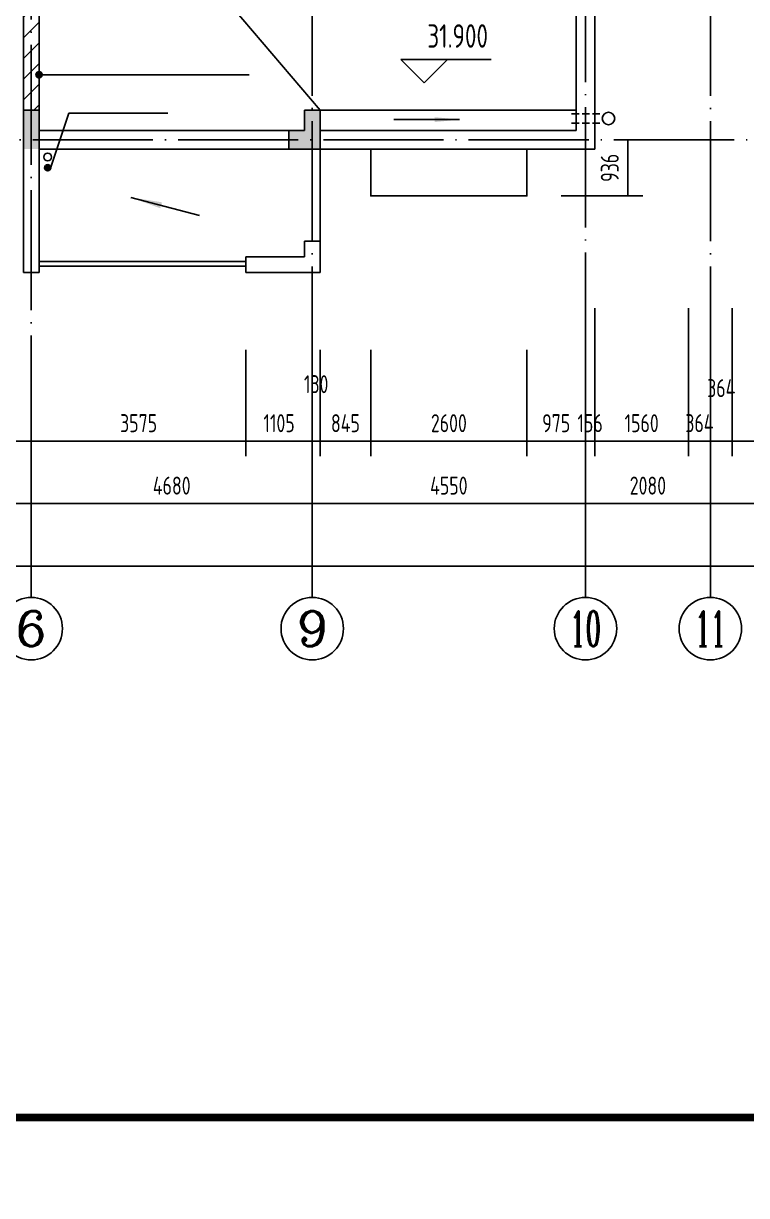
# Model space of a CAD drawing. Extents: x -726032 to 135930, y -151624 to 587044.
# Drawn here: x -603994 to -591951, y 477844 to 497358 of the extents above; entities that cross this region are included whole.
import ezdxf
from ezdxf.enums import TextEntityAlignment as Align

# ---------------------------------------------------------------- set-up
doc = ezdxf.new("R2010")
doc.units = 0
doc.header["$LTSCALE"] = 1000
doc.header["$MEASUREMENT"] = 0
doc.linetypes.add('DASH', pattern=[0.35, 0.25, -0.1])
doc.linetypes.add('DOTE', pattern=[2.42, 2, -0.2, 0.02, -0.2])
doc.layers.get('0').update_dxf_attribs({"linetype": 'CONTINUOUS'})
doc.layers.get('DEFPOINTS').update_dxf_attribs({"color": 1, "linetype": 'CONTINUOUS'})
for name, color, linetype in [('AXIS', 245, 'CONTINUOUS'), ('AXIS_TEXT', 7, 'CONTINUOUS'), ('COLUMN', 170, 'CONTINUOUS'), ('DOTE', 8, 'DOTE'), ('PUB_DIM', 245, 'CONTINUOUS'), ('PUB_TITLE', 1, 'CONTINUOUS'), ('ROOF', 4, 'CONTINUOUS'), ('WALL', 255, 'CONTINUOUS'), ('引线', 213, 'CONTINUOUS'), ('排水', 245, 'CONTINUOUS'), ('雨水管', 20, 'CONTINUOUS')]:
    doc.layers.add(name, color=color, linetype=linetype)
doc.styles.add('COMPLEX', font='COMPLEX')
doc.styles.add('DIM_FONT', font='isocp.shx', dxfattribs={"width": 0.8})
doc.dimstyles.new('AXIS', dxfattribs={"dimtxt": 300, "dimasz": 1, "dimexe": 250, "dimexo": 300, "dimgap": 150, "dimtad": 1, "dimdec": 0, "dimzin": 0, "dimdsep": 46, "dimtxsty": 'DIM_FONT', "dimcen": 0.09, "dimse1": 1, "dimse2": 1, "dimclrt": 142, "dimadec": 0, "dimazin": 0, "dimtfac": 1, "dimtdec": 0, "dimtix": 1, "dimtmove": 2, "dimatfit": 3, "dimfxl": 1, "dimtolj": 1, "dimtzin": 0, "dimarcsym": 0})
doc.dimstyles.new('DIMA', dxfattribs={"dimtxt": 300, "dimasz": 1, "dimexe": 250, "dimexo": 300, "dimgap": 150, "dimtad": 1, "dimdec": 0, "dimzin": 0, "dimdsep": 46, "dimtxsty": 'DIM_FONT', "dimcen": 0.09, "dimse1": 1, "dimclrt": 142, "dimadec": 0, "dimazin": 0, "dimtfac": 1, "dimtdec": 0, "dimtix": 1, "dimtmove": 2, "dimatfit": 3, "dimfxl": 1, "dimtolj": 1, "dimtzin": 0, "dimarcsym": 0})
doc.dimstyles.new('DIMB', dxfattribs={"dimtxt": 300, "dimasz": 1, "dimexe": 250, "dimexo": 300, "dimgap": 150, "dimtad": 1, "dimdec": 0, "dimzin": 0, "dimdsep": 46, "dimtxsty": 'DIM_FONT', "dimcen": 0.09, "dimse2": 1, "dimclrt": 142, "dimadec": 0, "dimazin": 0, "dimtfac": 1, "dimtdec": 0, "dimtix": 1, "dimtmove": 2, "dimatfit": 3, "dimfxl": 1, "dimtolj": 1, "dimtzin": 0, "dimarcsym": 0})
doc.dimstyles.new('DIMN', dxfattribs={"dimtxt": 300, "dimasz": 1, "dimexe": 250, "dimexo": 300, "dimgap": 150, "dimtad": 1, "dimdec": 0, "dimzin": 0, "dimdsep": 46, "dimtxsty": 'DIM_FONT', "dimcen": 0.09, "dimclrt": 142, "dimadec": 0, "dimazin": 0, "dimtfac": 1, "dimtdec": 0, "dimtix": 1, "dimtmove": 2, "dimatfit": 3, "dimfxl": 1, "dimtolj": 1, "dimtzin": 0, "dimarcsym": 0})

# ---------------------------------------------------------------- blocks, each defined once
blk = doc.blocks.new('*D130')
at = {"layer": 'AXIS', "color": 0, "lineweight": -2, "transparency": 16777216}
for p, q in [((-615330, 491580), (-615330, 488073)), ((-546651, 491580), (-546651, 488073)), ((-546652, 488323), (-615329, 488323))]:
    blk.add_line(p, q, dxfattribs=at)
at = {"layer": 'AXIS', "color": 0, "transparency": 16777216}
for points in [[(-615329, 488323), (-615329, 488323), (-615330, 488323)], [(-546652, 488323), (-546652, 488323), (-546651, 488323)]]:
    blk.add_solid(points, dxfattribs=at)
at = {"layer": 'DEFPOINTS', "color": 0, "transparency": 16777216}
for p in [(-615330, 491880), (-546651, 491880), (-615330, 488323)]:
    blk.add_point(p, dxfattribs=at)
at = {"layer": 'AXIS', "color": 142, "transparency": 16777216, "insert": (-580990, 488623), "char_height": 300, "attachment_point": 5, "style": 'DIM_FONT'}
blk.add_mtext('\\A1;68679', dxfattribs=at)
blk = doc.blocks.new('*D3027')
at = {"layer": 'AXIS', "color": 0, "lineweight": -2, "transparency": 16777216}
blk.add_line((-603865, 489363), (-608543, 489363), dxfattribs=at)
at = {"layer": 'AXIS', "color": 0, "transparency": 16777216}
for points in [[(-608543, 489363), (-608543, 489363), (-608544, 489363)], [(-603865, 489363), (-603865, 489363), (-603864, 489363)]]:
    blk.add_solid(points, dxfattribs=at)
at = {"layer": 'DEFPOINTS', "color": 0, "transparency": 16777216}
for p in [(-608544, 491880), (-603864, 491880), (-608544, 489363)]:
    blk.add_point(p, dxfattribs=at)
at = {"layer": 'AXIS', "color": 142, "transparency": 16777216, "insert": (-606204, 489663), "char_height": 300, "attachment_point": 5, "style": 'DIM_FONT'}
blk.add_mtext('\\A1;4680', dxfattribs=at)
blk = doc.blocks.new('*D3507')
at = {"layer": 'DEFPOINTS', "color": 0, "transparency": 16777216}
for p in [(-607439, 492223), (-603864, 492223), (-603864, 490403)]:
    blk.add_point(p, dxfattribs=at)
at = {"layer": 'PUB_DIM', "color": 0, "lineweight": -2, "transparency": 16777216}
for p, q in [((-607439, 491923), (-607439, 490153)), ((-607438, 490403), (-603865, 490403))]:
    blk.add_line(p, q, dxfattribs=at)
at = {"layer": 'PUB_DIM', "color": 0, "transparency": 16777216}
for points in [[(-607438, 490403), (-607438, 490403), (-607439, 490403)], [(-603865, 490403), (-603865, 490403), (-603864, 490403)]]:
    blk.add_solid(points, dxfattribs=at)
at = {"layer": 'PUB_DIM', "color": 142, "transparency": 16777216, "insert": (-605651, 490703), "char_height": 300, "attachment_point": 5, "style": 'DIM_FONT'}
blk.add_mtext('\\A1;3575', dxfattribs=at)
blk = doc.blocks.new('*D284')
at = {"layer": 'DEFPOINTS', "color": 0, "transparency": 16777216}
for p in [(-604997, 495422), (-603864, 495422), (-603864, 493316)]:
    blk.add_point(p, dxfattribs=at)
at = {"layer": 'PUB_DIM', "color": 0, "lineweight": -2, "transparency": 16777216}
for p, q in [((-604164, 495422), (-605247, 495422)), ((-604997, 493317), (-604997, 495421)), ((-604164, 493316), (-605247, 493316))]:
    blk.add_line(p, q, dxfattribs=at)
at = {"layer": 'PUB_DIM', "color": 0, "transparency": 16777216}
for points in [[(-604997, 495421), (-604997, 495421), (-604997, 495422)], [(-604997, 493317), (-604997, 493317), (-604997, 493316)]]:
    blk.add_solid(points, dxfattribs=at)
at = {"layer": 'PUB_DIM', "color": 142, "transparency": 16777216, "insert": (-605297, 494369), "char_height": 300, "attachment_point": 5, "rotation": 90, "style": 'DIM_FONT'}
blk.add_mtext('\\A1;2106', dxfattribs=at)
blk = doc.blocks.new('*D285')
at = {"layer": 'DEFPOINTS', "color": 0, "transparency": 16777216}
for p in [(-604997, 493316), (-603864, 493316), (-603864, 493212)]:
    blk.add_point(p, dxfattribs=at)
at = {"layer": 'PUB_DIM', "color": 0, "lineweight": -2, "transparency": 16777216}
for p, q in [((-604164, 493316), (-605247, 493316)), ((-604164, 493212), (-605247, 493212)), ((-604997, 493317), (-604997, 493318)), ((-604997, 493212), (-604997, 493316)), ((-604997, 493211), (-604997, 493210))]:
    blk.add_line(p, q, dxfattribs=at)
at = {"layer": 'PUB_DIM', "color": 0, "transparency": 16777216}
for points in [[(-604997, 493317), (-604997, 493317), (-604997, 493316)], [(-604997, 493211), (-604997, 493211), (-604997, 493212)]]:
    blk.add_solid(points, dxfattribs=at)
at = {"layer": 'PUB_DIM', "color": 142, "transparency": 16777216, "insert": (-605297, 493264), "char_height": 300, "attachment_point": 5, "rotation": 90, "style": 'DIM_FONT'}
blk.add_mtext('\\A1;104', dxfattribs=at)
blk = doc.blocks.new('*D3050')
at = {"layer": 'AXIS', "color": 0, "lineweight": -2, "transparency": 16777216}
blk.add_line((-590475, 489363), (-592553, 489363), dxfattribs=at)
at = {"layer": 'AXIS', "color": 0, "transparency": 16777216}
for points in [[(-592553, 489363), (-592553, 489363), (-592554, 489363)], [(-590475, 489363), (-590475, 489363), (-590474, 489363)]]:
    blk.add_solid(points, dxfattribs=at)
at = {"layer": 'DEFPOINTS', "color": 0, "transparency": 16777216}
for p in [(-592554, 491880), (-590474, 491880), (-592554, 489363)]:
    blk.add_point(p, dxfattribs=at)
at = {"layer": 'AXIS', "color": 142, "transparency": 16777216, "insert": (-591514, 489663), "char_height": 300, "attachment_point": 5, "style": 'DIM_FONT'}
blk.add_mtext('\\A1;2080', dxfattribs=at)
blk = doc.blocks.new('*D3051')
at = {"layer": 'AXIS', "color": 0, "lineweight": -2, "transparency": 16777216}
blk.add_line((-594635, 489363), (-599183, 489363), dxfattribs=at)
at = {"layer": 'AXIS', "color": 0, "transparency": 16777216}
for points in [[(-599183, 489363), (-599183, 489363), (-599184, 489363)], [(-594635, 489363), (-594635, 489363), (-594634, 489363)]]:
    blk.add_solid(points, dxfattribs=at)
at = {"layer": 'DEFPOINTS', "color": 0, "transparency": 16777216}
for p in [(-599184, 491880), (-594634, 491880), (-599184, 489363)]:
    blk.add_point(p, dxfattribs=at)
at = {"layer": 'AXIS', "color": 142, "transparency": 16777216, "insert": (-596909, 489663), "char_height": 300, "attachment_point": 5, "style": 'DIM_FONT'}
blk.add_mtext('\\A1;4550', dxfattribs=at)
blk = doc.blocks.new('*D3052')
at = {"layer": 'AXIS', "color": 0, "lineweight": -2, "transparency": 16777216}
blk.add_line((-592555, 489363), (-594633, 489363), dxfattribs=at)
at = {"layer": 'AXIS', "color": 0, "transparency": 16777216}
for points in [[(-594633, 489363), (-594633, 489363), (-594634, 489363)], [(-592555, 489363), (-592555, 489363), (-592554, 489363)]]:
    blk.add_solid(points, dxfattribs=at)
at = {"layer": 'DEFPOINTS', "color": 0, "transparency": 16777216}
for p in [(-594634, 491880), (-592554, 491880), (-594634, 489363)]:
    blk.add_point(p, dxfattribs=at)
at = {"layer": 'AXIS', "color": 142, "transparency": 16777216, "insert": (-593594, 489663), "char_height": 300, "attachment_point": 5, "style": 'DIM_FONT'}
blk.add_mtext('\\A1;2080', dxfattribs=at)
blk = doc.blocks.new('*D3053')
at = {"layer": 'AXIS', "color": 0, "lineweight": -2, "transparency": 16777216}
blk.add_line((-599185, 489363), (-603863, 489363), dxfattribs=at)
at = {"layer": 'AXIS', "color": 0, "transparency": 16777216}
for points in [[(-603863, 489363), (-603863, 489363), (-603864, 489363)], [(-599185, 489363), (-599185, 489363), (-599184, 489363)]]:
    blk.add_solid(points, dxfattribs=at)
at = {"layer": 'DEFPOINTS', "color": 0, "transparency": 16777216}
for p in [(-603864, 491880), (-599184, 491880), (-603864, 489363)]:
    blk.add_point(p, dxfattribs=at)
at = {"layer": 'AXIS', "color": 142, "transparency": 16777216, "insert": (-601524, 489663), "char_height": 300, "attachment_point": 5, "style": 'DIM_FONT'}
blk.add_mtext('\\A1;4680', dxfattribs=at)
blk = doc.blocks.new('_AXISO')
blk.add_circle((0, 0), 0.5)
at = {"layer": 'AXIS_TEXT', "style": 'COMPLEX', "width": 1.041667}
blk.add_attdef('A', text='', height=0.56, dxfattribs=at).set_placement((-0.25, -0.28), (0.25, -0.28), align=Align.FIT)
blk = doc.blocks.new('*D347')
at = {"layer": 'DEFPOINTS', "color": 0, "transparency": 16777216}
for p in [(-592554, 492920), (-592190, 492920), (-592554, 490403)]:
    blk.add_point(p, dxfattribs=at)
at = {"layer": 'PUB_DIM', "color": 0, "lineweight": -2, "transparency": 16777216}
for p, q in [((-592554, 492620), (-592554, 490153)), ((-592190, 492620), (-592190, 490153)), ((-592191, 490403), (-592553, 490403))]:
    blk.add_line(p, q, dxfattribs=at)
at = {"layer": 'PUB_DIM', "color": 0, "transparency": 16777216}
for points in [[(-592553, 490403), (-592553, 490403), (-592554, 490403)], [(-592191, 490403), (-592191, 490403), (-592190, 490403)]]:
    blk.add_solid(points, dxfattribs=at)
at = {"layer": 'PUB_DIM', "color": 142, "transparency": 16777216, "insert": (-592372, 491286), "char_height": 300, "attachment_point": 5, "style": 'DIM_FONT'}
blk.add_mtext('\\A1;364', dxfattribs=at)
blk = doc.blocks.new('*D348')
at = {"layer": 'DEFPOINTS', "color": 0, "transparency": 16777216}
for p in [(-592190, 492920), (-590630, 492920), (-592190, 490403)]:
    blk.add_point(p, dxfattribs=at)
at = {"layer": 'PUB_DIM', "color": 0, "lineweight": -2, "transparency": 16777216}
for p, q in [((-592190, 492620), (-592190, 490153)), ((-590630, 492620), (-590630, 490153)), ((-590631, 490403), (-592189, 490403))]:
    blk.add_line(p, q, dxfattribs=at)
at = {"layer": 'PUB_DIM', "color": 0, "transparency": 16777216}
for points in [[(-592189, 490403), (-592189, 490403), (-592190, 490403)], [(-590631, 490403), (-590631, 490403), (-590630, 490403)]]:
    blk.add_solid(points, dxfattribs=at)
at = {"layer": 'PUB_DIM', "color": 142, "transparency": 16777216, "insert": (-591410, 490703), "char_height": 300, "attachment_point": 5, "style": 'DIM_FONT'}
blk.add_mtext('\\A1;1560', dxfattribs=at)
blk = doc.blocks.new('*D353')
at = {"layer": 'DEFPOINTS', "color": 0, "transparency": 16777216}
for p in [(-592918, 492920), (-592554, 492920), (-592918, 490403)]:
    blk.add_point(p, dxfattribs=at)
at = {"layer": 'PUB_DIM', "color": 0, "lineweight": -2, "transparency": 16777216}
for p, q in [((-592918, 492620), (-592918, 490153)), ((-592554, 492620), (-592554, 490153)), ((-592919, 490403), (-592920, 490403)), ((-592554, 490403), (-592918, 490403)), ((-592553, 490403), (-592552, 490403))]:
    blk.add_line(p, q, dxfattribs=at)
at = {"layer": 'PUB_DIM', "color": 0, "transparency": 16777216}
for points in [[(-592919, 490403), (-592919, 490403), (-592918, 490403)], [(-592553, 490403), (-592553, 490403), (-592554, 490403)]]:
    blk.add_solid(points, dxfattribs=at)
at = {"layer": 'PUB_DIM', "color": 142, "transparency": 16777216, "insert": (-592736, 490703), "char_height": 300, "attachment_point": 5, "style": 'DIM_FONT'}
blk.add_mtext('\\A1;364', dxfattribs=at)
blk = doc.blocks.new('*D354')
at = {"layer": 'DEFPOINTS', "color": 0, "transparency": 16777216}
for p in [(-595609, 492223), (-594634, 492223), (-594634, 490403)]:
    blk.add_point(p, dxfattribs=at)
at = {"layer": 'PUB_DIM', "color": 0, "lineweight": -2, "transparency": 16777216}
for p, q in [((-595609, 491923), (-595609, 490153)), ((-594634, 491923), (-594634, 490153)), ((-595608, 490403), (-594635, 490403))]:
    blk.add_line(p, q, dxfattribs=at)
at = {"layer": 'PUB_DIM', "color": 0, "transparency": 16777216}
for points in [[(-595608, 490403), (-595608, 490403), (-595609, 490403)], [(-594635, 490403), (-594635, 490403), (-594634, 490403)]]:
    blk.add_solid(points, dxfattribs=at)
at = {"layer": 'PUB_DIM', "color": 142, "transparency": 16777216, "insert": (-595121, 490703), "char_height": 300, "attachment_point": 5, "style": 'DIM_FONT'}
blk.add_mtext('\\A1;975', dxfattribs=at)
blk = doc.blocks.new('*D3518')
at = {"layer": 'DEFPOINTS', "color": 0, "transparency": 16777216}
for p in [(-594634, 492920), (-594478, 492920), (-594634, 490403)]:
    blk.add_point(p, dxfattribs=at)
at = {"layer": 'PUB_DIM', "color": 0, "lineweight": -2, "transparency": 16777216}
for p, q in [((-594478, 492620), (-594478, 490153)), ((-594635, 490403), (-594636, 490403)), ((-594478, 490403), (-594634, 490403)), ((-594477, 490403), (-594476, 490403))]:
    blk.add_line(p, q, dxfattribs=at)
at = {"layer": 'PUB_DIM', "color": 0, "transparency": 16777216}
for points in [[(-594635, 490403), (-594635, 490403), (-594634, 490403)], [(-594477, 490403), (-594477, 490403), (-594478, 490403)]]:
    blk.add_solid(points, dxfattribs=at)
at = {"layer": 'PUB_DIM', "color": 142, "transparency": 16777216, "insert": (-594556, 490703), "char_height": 300, "attachment_point": 5, "style": 'DIM_FONT'}
blk.add_mtext('\\A1;156', dxfattribs=at)
blk = doc.blocks.new('*D355')
at = {"layer": 'DEFPOINTS', "color": 0, "transparency": 16777216}
for p in [(-599054, 492223), (-598209, 492223), (-598209, 490403)]:
    blk.add_point(p, dxfattribs=at)
at = {"layer": 'PUB_DIM', "color": 0, "lineweight": -2, "transparency": 16777216}
for p, q in [((-599054, 491923), (-599054, 490153)), ((-598209, 491923), (-598209, 490153)), ((-599053, 490403), (-598210, 490403))]:
    blk.add_line(p, q, dxfattribs=at)
at = {"layer": 'PUB_DIM', "color": 0, "transparency": 16777216}
for points in [[(-599053, 490403), (-599053, 490403), (-599054, 490403)], [(-598210, 490403), (-598210, 490403), (-598209, 490403)]]:
    blk.add_solid(points, dxfattribs=at)
at = {"layer": 'PUB_DIM', "color": 142, "transparency": 16777216, "insert": (-598631, 490703), "char_height": 300, "attachment_point": 5, "style": 'DIM_FONT'}
blk.add_mtext('\\A1;845', dxfattribs=at)
blk = doc.blocks.new('*D3520')
at = {"layer": 'DEFPOINTS', "color": 0, "transparency": 16777216}
for p in [(-600289, 492223), (-599184, 492223), (-599184, 490403)]:
    blk.add_point(p, dxfattribs=at)
at = {"layer": 'PUB_DIM', "color": 0, "lineweight": -2, "transparency": 16777216}
for p, q in [((-600289, 491923), (-600289, 490153)), ((-600288, 490403), (-599185, 490403))]:
    blk.add_line(p, q, dxfattribs=at)
at = {"layer": 'PUB_DIM', "color": 0, "transparency": 16777216}
for points in [[(-600288, 490403), (-600288, 490403), (-600289, 490403)], [(-599185, 490403), (-599185, 490403), (-599184, 490403)]]:
    blk.add_solid(points, dxfattribs=at)
at = {"layer": 'PUB_DIM', "color": 142, "transparency": 16777216, "insert": (-599736, 490703), "char_height": 300, "attachment_point": 5, "style": 'DIM_FONT'}
blk.add_mtext('\\A1;1105', dxfattribs=at)
blk = doc.blocks.new('*D1636')
at = {"layer": 'DEFPOINTS', "color": 0, "transparency": 16777216}
for p in [(-599184, 492223), (-599054, 492223), (-599054, 490403)]:
    blk.add_point(p, dxfattribs=at)
at = {"layer": 'PUB_DIM', "color": 0, "lineweight": -2, "transparency": 16777216}
for p, q in [((-599054, 491923), (-599054, 490153)), ((-599185, 490403), (-599186, 490403)), ((-599184, 490403), (-599054, 490403)), ((-599053, 490403), (-599052, 490403))]:
    blk.add_line(p, q, dxfattribs=at)
at = {"layer": 'PUB_DIM', "color": 0, "transparency": 16777216}
for points in [[(-599185, 490403), (-599185, 490403), (-599184, 490403)], [(-599053, 490403), (-599053, 490403), (-599054, 490403)]]:
    blk.add_solid(points, dxfattribs=at)
at = {"layer": 'PUB_DIM', "color": 142, "transparency": 16777216, "insert": (-599119, 491352), "char_height": 300, "attachment_point": 5, "style": 'DIM_FONT'}
blk.add_mtext('\\A1;130', dxfattribs=at)
blk = doc.blocks.new('*D357')
at = {"layer": 'DEFPOINTS', "color": 0, "transparency": 16777216}
for p in [(-598209, 492223), (-595609, 492223), (-595609, 490403)]:
    blk.add_point(p, dxfattribs=at)
at = {"layer": 'PUB_DIM', "color": 0, "lineweight": -2, "transparency": 16777216}
for p, q in [((-598209, 491923), (-598209, 490153)), ((-595609, 491923), (-595609, 490153)), ((-598208, 490403), (-595610, 490403))]:
    blk.add_line(p, q, dxfattribs=at)
at = {"layer": 'PUB_DIM', "color": 0, "transparency": 16777216}
for points in [[(-598208, 490403), (-598208, 490403), (-598209, 490403)], [(-595610, 490403), (-595610, 490403), (-595609, 490403)]]:
    blk.add_solid(points, dxfattribs=at)
at = {"layer": 'PUB_DIM', "color": 142, "transparency": 16777216, "insert": (-596909, 490703), "char_height": 300, "attachment_point": 5, "style": 'DIM_FONT'}
blk.add_mtext('\\A1;2600', dxfattribs=at)
blk = doc.blocks.new('*D3521')
at = {"layer": 'DEFPOINTS', "color": 0, "transparency": 16777216}
for p in [(-595336, 495422), (-593929, 495422), (-595336, 494486)]:
    blk.add_point(p, dxfattribs=at)
at = {"layer": 'PUB_DIM', "color": 0, "lineweight": -2, "transparency": 16777216}
for p, q in [((-593929, 494487), (-593929, 495421)), ((-595036, 494486), (-593679, 494486))]:
    blk.add_line(p, q, dxfattribs=at)
at = {"layer": 'PUB_DIM', "color": 0, "transparency": 16777216}
for points in [[(-593929, 495421), (-593929, 495421), (-593929, 495422)], [(-593929, 494487), (-593929, 494487), (-593929, 494486)]]:
    blk.add_solid(points, dxfattribs=at)
at = {"layer": 'PUB_DIM', "color": 142, "transparency": 16777216, "insert": (-594229, 494954), "char_height": 300, "attachment_point": 5, "rotation": 90, "style": 'DIM_FONT'}
blk.add_mtext('\\A1;936', dxfattribs=at)
blk = doc.blocks.new('*D360')
at = {"layer": 'DEFPOINTS', "color": 0, "transparency": 16777216}
for p in [(-594478, 492920), (-592918, 492920), (-594478, 490403)]:
    blk.add_point(p, dxfattribs=at)
at = {"layer": 'PUB_DIM', "color": 0, "lineweight": -2, "transparency": 16777216}
for p, q in [((-594478, 492620), (-594478, 490153)), ((-592918, 492620), (-592918, 490153)), ((-592919, 490403), (-594477, 490403))]:
    blk.add_line(p, q, dxfattribs=at)
at = {"layer": 'PUB_DIM', "color": 0, "transparency": 16777216}
for points in [[(-594477, 490403), (-594477, 490403), (-594478, 490403)], [(-592919, 490403), (-592919, 490403), (-592918, 490403)]]:
    blk.add_solid(points, dxfattribs=at)
at = {"layer": 'PUB_DIM', "color": 142, "transparency": 16777216, "insert": (-593698, 490703), "char_height": 300, "attachment_point": 5, "style": 'DIM_FONT'}
blk.add_mtext('\\A1;1560', dxfattribs=at)
blk = doc.blocks.new('*D1638')
at = {"layer": 'DEFPOINTS', "color": 0, "transparency": 16777216}
for p in [(-603864, 492223), (-600289, 492223), (-600289, 490403)]:
    blk.add_point(p, dxfattribs=at)
at = {"layer": 'PUB_DIM', "color": 0, "lineweight": -2, "transparency": 16777216}
for p, q in [((-600289, 491923), (-600289, 490153)), ((-603863, 490403), (-600290, 490403))]:
    blk.add_line(p, q, dxfattribs=at)
at = {"layer": 'PUB_DIM', "color": 0, "transparency": 16777216}
for points in [[(-603863, 490403), (-603863, 490403), (-603864, 490403)], [(-600290, 490403), (-600290, 490403), (-600289, 490403)]]:
    blk.add_solid(points, dxfattribs=at)
at = {"layer": 'PUB_DIM', "color": 142, "transparency": 16777216, "insert": (-602076, 490703), "char_height": 300, "attachment_point": 5, "style": 'DIM_FONT'}
blk.add_mtext('\\A1;3575', dxfattribs=at)
blk = doc.blocks.new('_ARROW')
blk.add_solid([(0, 0), (-1, 0.1), (-1, -0.1)])

msp = doc.modelspace()

# ---------------------------------------------------------------- hatches: boundary and pattern name
at = {"layer": 'ROOF'}
h = msp.add_hatch(dxfattribs=at)
h.set_pattern_fill('ANSI31', color=256, scale=1950, style=0)
h.set_pattern_definition([(45, (-475797.4, 346442.75), (-172.35728, 172.35728), [])])
h.paths.add_polyline_path([(-603993.9, 495916.4), (-603733.9, 495916.4), (-603733.9, 496471.1, -0.4142136), (-603766.5, 496503.8, -0.4142136), (-603733.9, 496536.4), (-603733.9, 501402.4), (-603993.9, 501402.4)])
at = {"layer": '雨水管'}
h = msp.add_hatch(dxfattribs=at)
h.set_pattern_fill('ANSI31', color=256, scale=130, style=0)
h.set_pattern_definition([(135, (-82834.36, 836987.842), (11.4904852, 11.4904852), [])])
h.paths.add_polyline_path([(-603642.2, 494956.1, 1), (-603538.2, 494956.1, 1)])

# ---------------------------------------------------------------- linework, layer by layer
at = {"layer": 'AXIS'}
for p, q in [((-603863.9, 487802.9), (-603863.9, 491880.4)), ((-599183.9, 487802.9), (-599183.9, 491880.4)), ((-594633.9, 487802.9), (-594633.9, 491880.4)), ((-592553.9, 487802.9), (-592553.9, 491880.4))]:
    msp.add_line(p, q, dxfattribs=at)
at = {"layer": 'COLUMN'}
for points in [[(-603993.9, 495916.4), (-603993.9, 495266.4), (-603733.9, 495916.4), (-603733.9, 495266.4)], [(-599313.9, 495916.4), (-599313.9, 495578.4), (-599053.9, 495916.4), (-599053.9, 495266.4)], [(-599573.9, 495578.4), (-599573.9, 495266.4), (-599313.9, 495578.4), (-599053.9, 495266.4)]]:
    msp.add_solid(points, dxfattribs=at)
at = {"layer": 'DOTE'}
for p, q in [((-599183.9, 522352), (-599183.9, 491880.4)), ((-592553.9, 522352), (-592553.9, 491880.4)), ((-603863.9, 504262.4), (-603863.9, 491880.4)), ((-594633.9, 503222.4), (-594633.9, 491880.4)), ((-615939.2, 495422.4), (-545333.8, 495422.4))]:
    msp.add_line(p, q, dxfattribs=at)
at = {"layer": 'PUB_DIM'}
for p, q in [((-596203.9, 496760.3), (-597710.5, 496760.3)), ((-597320.5, 496370.3), (-597710.5, 496760.3)), ((-596930.5, 496760.3), (-597320.5, 496370.3))]:
    msp.add_line(p, q, dxfattribs=at)
at = {"layer": 'PUB_TITLE'}
for points, const_width in [([(-629442.4, 477843.9), (-532852.4, 477843.9), (-532852.4, 532443.9), (-629442.4, 532443.9)], 0.234), ([(-626842.4, 479143.9), (-534152.4, 479143.9), (-534152.4, 531143.9), (-626842.4, 531143.9)], 130)]:
    msp.add_lwpolyline(points, close=True, dxfattribs=dict(at, const_width=const_width))
at = {"layer": 'ROOF'}
for p, q in [((-594789.9, 495578.4), (-594789.9, 502832.4)), ((-594477.9, 495266.4), (-594477.9, 502832.4)), ((-603993.9, 495916.4), (-603993.9, 501402.4)), ((-603733.9, 495916.4), (-603733.9, 501402.4)), ((-603733.9, 495578.4), (-599573.9, 495578.4)), ((-599053.9, 495578.4), (-594789.9, 495578.4)), ((-603733.9, 495266.4), (-599573.9, 495266.4)), ((-599183.9, 493732.2), (-599183.9, 495266.4)), ((-599053.9, 493732.2), (-599053.9, 495266.4)), ((-599053.9, 495266.4), (-594477.9, 495266.4))]:
    msp.add_line(p, q, dxfattribs=at)
for points in [[(-595608.9, 495266.4), (-595608.9, 494486.4), (-598208.9, 494486.4), (-598208.9, 495266.4)], [(-600288.9, 493394.2), (-603733.9, 493394.2)], [(-600288.9, 493316.2), (-603733.9, 493316.2)]]:
    msp.add_lwpolyline(points, dxfattribs=at)
at = {"layer": 'WALL'}
for p, q in [((-603993.9, 493212.4), (-603993.9, 495916.4)), ((-603993.9, 495916.4), (-603733.9, 495916.4)), ((-603733.9, 493212.4), (-603733.9, 495916.4)), ((-603733.9, 493212.4), (-603993.9, 493212.4))]:
    msp.add_line(p, q, dxfattribs=at)
at = {"layer": 'WALL', "color": 255}
for p, q in [((-599313.9, 495916.4), (-599053.9, 495916.4)), ((-599313.9, 495578.4), (-599313.9, 495916.4)), ((-599053.9, 495266.4), (-599053.9, 495916.4)), ((-599573.9, 495578.4), (-599313.9, 495578.4)), ((-599573.9, 495578.4), (-599573.9, 495266.4)), ((-599573.9, 495266.4), (-599053.9, 495266.4)), ((-599313.9, 493472.2), (-599313.9, 493732.2)), ((-599053.9, 493732.2), (-599053.9, 493212.2)), ((-600288.9, 493212.2), (-600288.9, 493472.2)), ((-600288.9, 493472.2), (-599313.9, 493472.2)), ((-599053.9, 493212.2), (-600288.9, 493212.2))]:
    msp.add_line(p, q, dxfattribs=at)
at = {"layer": 'WALL', "color": 0}
msp.add_line((-599313.9, 493732.2), (-599053.9, 493732.2), dxfattribs=at)
at = {"layer": '引线'}
for p, q in [((-600237.1, 496503.8), (-603733.9, 496503.8)), ((-603538.7, 494963.6), (-603235.5, 495865.9)), ((-603235.5, 495865.9), (-601587.9, 495865.9))]:
    msp.add_line(p, q, dxfattribs=at)
at = {"layer": '引线', "const_width": 64.7}
msp.add_lwpolyline([(-603766.5, 496503.8, 1), (-603701.2, 496503.8, 1)], format="xyb", close=True, dxfattribs=at)
at = {"layer": '排水'}
for q in [(-603733.9, 501402.4), (-594789.9, 495916.4)]:
    msp.add_line((-599053.9, 495916.4), q, dxfattribs=at)
for points in [[(-596731.3, 495756.9), (-597822.9, 495756.9)], [(-602203.3, 494462.8), (-601061.3, 494160.8)]]:
    msp.add_lwpolyline(points, dxfattribs=at)
at = {"layer": '雨水管', "linetype": 'DASH', "ltscale": 0.5}
for p, q in [((-594864.3, 495854), (-594393.2, 495854)), ((-594864.3, 495698), (-594393.2, 495698))]:
    msp.add_line(p, q, dxfattribs=at)
at = {"layer": '雨水管'}
for centre, radius in [((-594250.3, 495776), 104), ((-603590.2, 495133.7), 65), ((-603590.2, 494956.1), 52)]:
    msp.add_circle(centre, radius, dxfattribs=at)

# ---------------------------------------------------------------- block references
at = {"layer": 'AXIS'}
ref = msp.add_blockref('_AXISO', (-603863.9, 487282.9), dxfattribs=dict(at, xscale=1040, yscale=1040, zscale=1040))
ref.add_attrib('A', '6', dxfattribs={"layer": 'AXIS_TEXT', "height": 582.4, "style": 'COMPLEX', "width": 1.339286}).set_placement((-604123.9, 486991.7), (-603603.9, 486991.7), align=Align.FIT)
ref = msp.add_blockref('_AXISO', (-599183.9, 487282.9), dxfattribs=dict(at, xscale=1040, yscale=1040, zscale=1040))
ref.add_attrib('A', '9', dxfattribs={"layer": 'AXIS_TEXT', "height": 582.4, "style": 'COMPLEX', "width": 1.339286}).set_placement((-599443.9, 486991.7), (-598923.9, 486991.7), align=Align.FIT)
ref = msp.add_blockref('_AXISO', (-594633.9, 487282.9), dxfattribs=dict(at, xscale=1040, yscale=1040, zscale=1040))
ref.add_attrib('A', '10', dxfattribs={"layer": 'AXIS_TEXT', "height": 582.4, "style": 'COMPLEX', "width": 0.646552}).set_placement((-594893.9, 486991.7), (-594373.9, 486991.7), align=Align.FIT)
ref = msp.add_blockref('_AXISO', (-592553.9, 487282.9), dxfattribs=dict(at, xscale=1040, yscale=1040, zscale=1040))
ref.add_attrib('A', '11', dxfattribs={"layer": 'AXIS_TEXT', "height": 582.4, "style": 'COMPLEX', "width": 0.78125}).set_placement((-592813.9, 486991.7), (-592293.9, 486991.7), align=Align.FIT)
at = {"layer": '排水'}
for p, xscale, yscale, zscale, rotation in [((-596731.3, 495756.9), -416, 416, 416, 180), ((-602203.3, 494462.8), -519.9999999999974, 520, 520, 345.1846182440007)]:
    msp.add_blockref('_ARROW', p, dxfattribs=dict(at, xscale=xscale, yscale=yscale, zscale=zscale, rotation=rotation))

# ---------------------------------------------------------------- texts
at = {"layer": 'PUB_DIM', "style": 'DIM_FONT', "width": 0.8}
msp.add_text('31.900', height=390, dxfattribs=at).set_placement((-596762.2, 497150.3), align=Align.MIDDLE)

# ---------------------------------------------------------------- dimensions: what is measured, and where the dimension line sits
at = {"layer": 'AXIS'}
dim = msp.add_aligned_dim(p1=(-546650.9, 491880.4), p2=(-615329.9, 491880.4), distance=3557.4, dimstyle='DIMN', dxfattribs=at)
dim.commit()
dim.dimension.update_dxf_attribs({"geometry": '*D130', "text_midpoint": (-580990.4, 488622.9)})
for base, p1, p2, picture, middle in [((-608543.9, 489362.9), (-603863.9, 491880.4), (-608543.9, 491880.4), '*D3027', (-606203.9, 489662.9)), ((-603863.9, 489362.9), (-599183.9, 491880.4), (-603863.9, 491880.4), '*D3053', (-601523.9, 489662.9)), ((-599183.9, 489362.9), (-594633.9, 491880.4), (-599183.9, 491880.4), '*D3051', (-596908.9, 489662.9)), ((-594633.9, 489362.9), (-592553.9, 491880.4), (-594633.9, 491880.4), '*D3052', (-593593.9, 489663)), ((-592553.9, 489362.9), (-590473.9, 491880.4), (-592553.9, 491880.4), '*D3050', (-591513.9, 489663))]:
    dim = msp.add_linear_dim(base=base, p1=p1, p2=p2, dimstyle='AXIS', dxfattribs=at)
    dim.commit()
    dim.dimension.update_dxf_attribs({"geometry": picture, "text_midpoint": middle})
at = {"layer": 'PUB_DIM'}
for base, p1, p2, angle, dimstyle, picture, middle in [((-604997.3, 495422.4), (-603863.9, 493316.2), (-603863.9, 495422.4), 90, 'DIMN', '*D284', (-605297.3, 494369.3)), ((-593929.2, 495422.4), (-595336.5, 494486.4), (-595336.5, 495422.4), 270, 'DIMB', '*D3521', (-594229.2, 494954.4)), ((-604997.3, 493316.2), (-603863.9, 493212.4), (-603863.9, 493316.2), 90, 'DIMN', '*D285', (-605297.3, 493264.3))]:
    dim = msp.add_linear_dim(base=base, p1=p1, p2=p2, angle=angle, dimstyle=dimstyle, dxfattribs=at)
    dim.commit()
    dim.dimension.update_dxf_attribs({"geometry": picture, "text_midpoint": middle})
for base, p1, p2, dimstyle, picture, middle in [((-594633.9, 490402.9), (-594477.9, 492920.4), (-594633.9, 492920.4), 'DIMB', '*D3518', (-594555.9, 490702.9)), ((-594477.9, 490402.9), (-592917.9, 492920.4), (-594477.9, 492920.4), 'DIMN', '*D360', (-593697.9, 490702.9)), ((-592917.9, 490402.9), (-592553.9, 492920.4), (-592917.9, 492920.4), 'DIMN', '*D353', (-592735.9, 490702.9)), ((-592189.9, 490402.9), (-590629.9, 492920.4), (-592189.9, 492920.4), 'DIMN', '*D348', (-591409.9, 490702.9)), ((-603863.9, 490402.9), (-607438.9, 492223.4), (-603863.9, 492223.4), 'DIMB', '*D3507', (-605651.4, 490702.9)), ((-600288.9, 490402.9), (-603863.9, 492223.4), (-600288.9, 492223.4), 'DIMA', '*D1638', (-602076.4, 490702.9)), ((-599183.9, 490402.9), (-600288.9, 492223.4), (-599183.9, 492223.4), 'DIMB', '*D3520', (-599736.4, 490702.9)), ((-598208.9, 490402.9), (-599053.9, 492223.4), (-598208.9, 492223.4), 'DIMN', '*D355', (-598631.4, 490702.9)), ((-595608.9, 490402.9), (-598208.9, 492223.4), (-595608.9, 492223.4), 'DIMN', '*D357', (-596908.9, 490703)), ((-594633.9, 490402.9), (-595608.9, 492223.4), (-594633.9, 492223.4), 'DIMN', '*D354', (-595121.4, 490702.9))]:
    dim = msp.add_linear_dim(base=base, p1=p1, p2=p2, dimstyle=dimstyle, dxfattribs=at)
    dim.commit()
    dim.dimension.update_dxf_attribs({"geometry": picture, "text_midpoint": middle})
for base, p1, p2, dimstyle, picture, middle in [((-592553.9, 490402.9), (-592189.9, 492920.4), (-592553.9, 492920.4), 'DIMN', '*D347', (-592371.9, 491286.3)), ((-599053.9, 490402.9), (-599183.9, 492223.4), (-599053.9, 492223.4), 'DIMA', '*D1636', (-599118.9, 491351.7))]:
    dim = msp.add_linear_dim(base=base, p1=p1, p2=p2, dimstyle=dimstyle, dxfattribs=at)
    dim.commit()
    dim.dimension.update_dxf_attribs({"geometry": picture, "text_midpoint": middle, "dimtype": 160})

doc.saveas('drawing.dxf')
